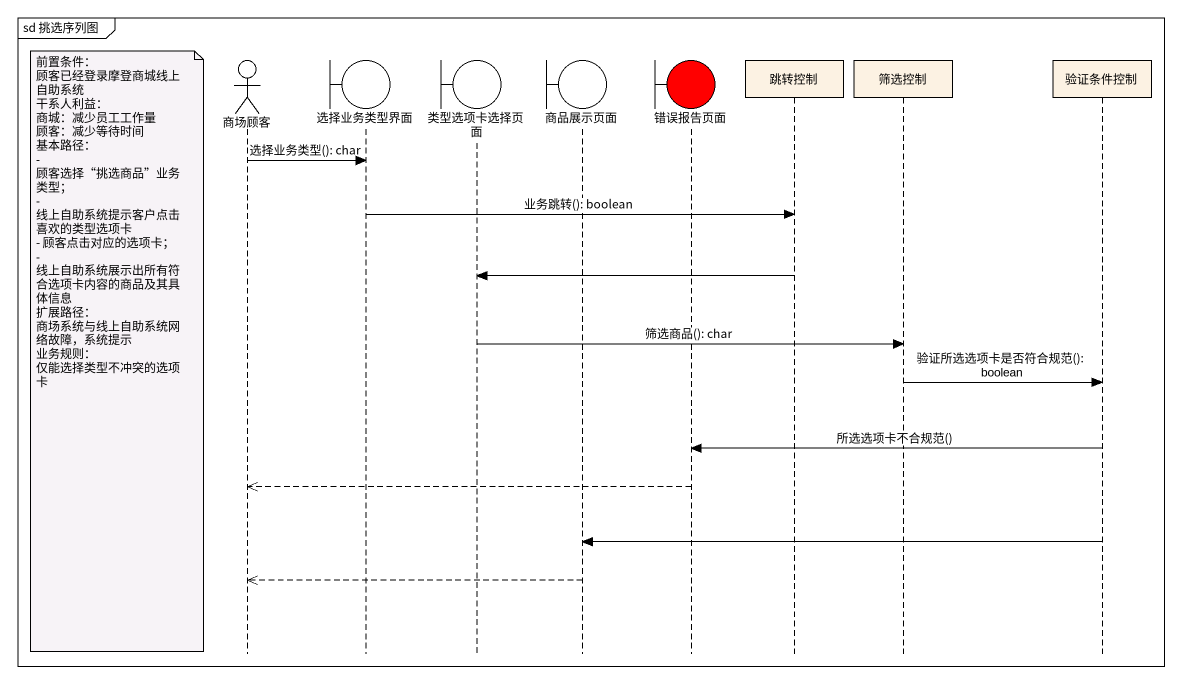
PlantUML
@startuml
mainframe sd 挑选序列图
hide footbox
actor 商场顾客
boundary 选择业务类型界面
boundary 类型选项卡选择页面
boundary 商品展示页面
boundary 错误报告页面 #FF0000
participant 跳转控制
participant 筛选控制
participant 验证条件控制

商场顾客 -> 选择业务类型界面 : 选择业务类型(): char
选择业务类型界面 -> 跳转控制 : 业务跳转(): boolean
跳转控制 -> 类型选项卡选择页面
类型选项卡选择页面 -> 筛选控制 : 筛选商品(): char
note left of 商场顾客
  前置条件：
  顾客已经登录摩登商城线上自助系统
  干系人利益：
  商城：减少员工工作量
  顾客：减少等待时间
  基本路径：
  - 顾客选择“挑选商品”业务类型；
  - 线上自助系统提示客户点击喜欢的类型选项卡
  - 顾客点击对应的选项卡；
  - 线上自助系统展示出所有符合选项卡内容的商品及其具体信息
  扩展路径：
  商场系统与线上自助系统网络故障，系统提示
  业务规则：
  仅能选择类型不冲突的选项卡
end note
筛选控制 -> 验证条件控制 : 验证所选选项卡是否符合规范(): boolean
验证条件控制 -> 错误报告页面 : 所选选项卡不合规范()
错误报告页面 -->> 商场顾客
验证条件控制 -> 商品展示页面
商品展示页面 -->> 商场顾客
@enduml
